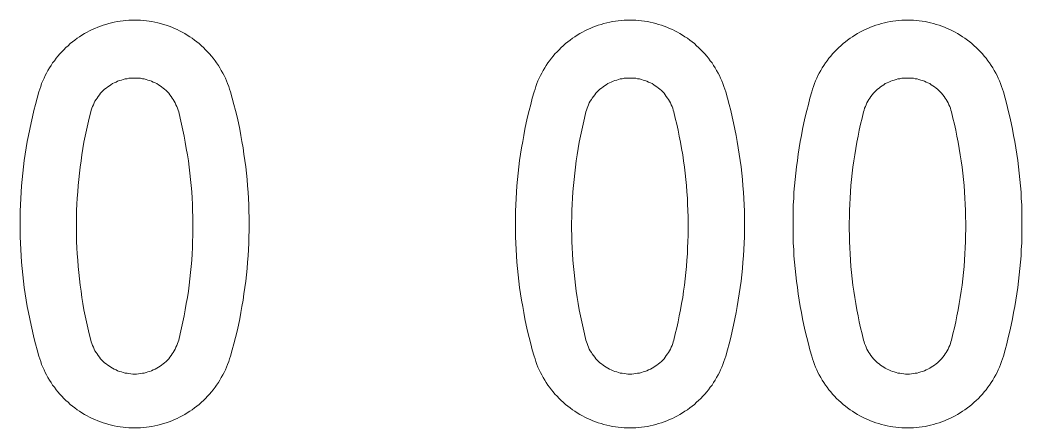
# Model space of a CAD drawing. Extents: x 0 to 420, y 0 to 297.
# Drawn here: x 146.63 to 176.71, y 189.93 to 202.16 of the extents above; entities that cross this region are included whole.
import ezdxf

# ---------------------------------------------------------------- set-up
doc = ezdxf.new("R2010")
doc.units = 0
doc.layers.add('L25', color=1, linetype='CONTINUOUS')

msp = doc.modelspace()

# ---------------------------------------------------------------- linework, layer by layer
at = {"layer": 'L25', "lineweight": 0}
for points in [[(152.948131, 192.081958), (153.002036, 192.263887), (153.049202, 192.445815), (153.096369, 192.634482), (153.143536, 192.823149), (153.183964, 193.005077), (153.224393, 193.193744), (153.258083, 193.382411), (153.291774, 193.571078), (153.325464, 193.759744), (153.352417, 193.948411), (153.379369, 194.137078), (153.406322, 194.325745), (153.426536, 194.514411), (153.44675, 194.703078), (153.460226, 194.898483), (153.473703, 195.08715), (153.487179, 195.275816), (153.500655, 195.464483), (153.500655, 195.659888), (153.507393, 195.848555), (153.507393, 196.037222), (153.507393, 196.232626), (153.500655, 196.421293), (153.500655, 196.616698), (153.487179, 196.805365), (153.473703, 196.994032), (153.460226, 197.182698), (153.44675, 197.378103), (153.426536, 197.56677), (153.406322, 197.755437), (153.379369, 197.944103), (153.352417, 198.13277), (153.325464, 198.321437), (153.291774, 198.510104), (153.258083, 198.69877), (153.224393, 198.887437), (153.183964, 199.076104), (153.143536, 199.258032), (153.096369, 199.446699), (153.049202, 199.628628), (153.002036, 199.817295), (152.948131, 199.999223), (152.921179, 200.086819), (152.894226, 200.167676), (152.860536, 200.248533), (152.826845, 200.32939), (152.793155, 200.410247), (152.759464, 200.491104), (152.719036, 200.565224), (152.671869, 200.646081), (152.63144, 200.7202), (152.584274, 200.794319), (152.530369, 200.868438), (152.483202, 200.935819), (152.429297, 201.009938), (152.375393, 201.077319), (152.31475, 201.137962), (152.260845, 201.205343), (152.200202, 201.265986), (152.132821, 201.333367), (152.072178, 201.387272), (152.004797, 201.447914), (151.937416, 201.501819), (151.870035, 201.555724), (151.795916, 201.609629), (151.721797, 201.656795), (151.647678, 201.703962), (151.573559, 201.751129), (151.49944, 201.791557), (151.418583, 201.831986), (151.344464, 201.872415), (151.263606, 201.906105), (151.182749, 201.939796), (151.101892, 201.973486), (151.014297, 202.000438), (150.93344, 202.027391), (150.845844, 202.054343), (150.764987, 202.074558), (150.677392, 202.094772), (150.589797, 202.108248), (150.508939, 202.121724), (150.421344, 202.1352), (150.333749, 202.141939), (150.246154, 202.148677), (150.158558, 202.155415), (150.070963, 202.155415), (149.983368, 202.155415), (149.895772, 202.148677), (149.808177, 202.141939), (149.720582, 202.1352), (149.632987, 202.121724), (149.545391, 202.108248), (149.457796, 202.094772), (149.376939, 202.074558), (149.289344, 202.054343), (149.208486, 202.027391), (149.120891, 202.000438), (149.040034, 201.973486), (148.959177, 201.939796), (148.87832, 201.906105), (148.797462, 201.872415), (148.716605, 201.831986), (148.642486, 201.791557), (148.561629, 201.751129), (148.48751, 201.703962), (148.413391, 201.656795), (148.34601, 201.609629), (148.271891, 201.555724), (148.20451, 201.501819), (148.137129, 201.447914), (148.069748, 201.387272), (148.002367, 201.333367), (147.941724, 201.265986), (147.881081, 201.205343), (147.820438, 201.137962), (147.766533, 201.077319), (147.712629, 201.009938), (147.658724, 200.935819), (147.604819, 200.868438), (147.557652, 200.794319), (147.510486, 200.7202), (147.463319, 200.646081), (147.42289, 200.565224), (147.382462, 200.491104), (147.348771, 200.410247), (147.308343, 200.32939), (147.274652, 200.248533), (147.2477, 200.167676), (147.220748, 200.086819), (147.193795, 199.999223), (147.13989, 199.817295), (147.092724, 199.628628), (147.045557, 199.446699), (146.99839, 199.258032), (146.957962, 199.076104), (146.917533, 198.887437), (146.883843, 198.69877), (146.843414, 198.510104), (146.816462, 198.321437), (146.782771, 198.13277), (146.755819, 197.944103), (146.735604, 197.755437), (146.71539, 197.56677), (146.695176, 197.378103), (146.674962, 197.182698), (146.661485, 196.994032), (146.648009, 196.805365), (146.641271, 196.616698), (146.634533, 196.421293), (146.634533, 196.232626), (146.627795, 196.037222), (146.634533, 195.848555), (146.634533, 195.659888), (146.641271, 195.464483), (146.648009, 195.275816), (146.661485, 195.08715), (146.674962, 194.898483), (146.695176, 194.703078), (146.71539, 194.514411), (146.735604, 194.325745), (146.755819, 194.137078), (146.782771, 193.948411), (146.816462, 193.759744), (146.843414, 193.571078), (146.883843, 193.382411), (146.917533, 193.193744), (146.957962, 193.005077), (146.99839, 192.823149), (147.045557, 192.634482), (147.092724, 192.445815), (147.13989, 192.263887), (147.193795, 192.081958), (147.220748, 191.994363), (147.2477, 191.913506), (147.274652, 191.832648), (147.308343, 191.751791), (147.348771, 191.670934), (147.382462, 191.590077), (147.42289, 191.515958), (147.463319, 191.435101), (147.510486, 191.360981), (147.557652, 191.286862), (147.604819, 191.212743), (147.658724, 191.145362), (147.712629, 191.071243), (147.766533, 191.003862), (147.820438, 190.936481), (147.881081, 190.875838), (147.941724, 190.808457), (148.002367, 190.747815), (148.069748, 190.69391), (148.137129, 190.633267), (148.20451, 190.579362), (148.271891, 190.525457), (148.34601, 190.471553), (148.413391, 190.424386), (148.48751, 190.377219), (148.561629, 190.330052), (148.642486, 190.289624), (148.716605, 190.249195), (148.797462, 190.208767), (148.87832, 190.175076), (148.959177, 190.141386), (149.040034, 190.107695), (149.120891, 190.080743), (149.208486, 190.05379), (149.289344, 190.026838), (149.376939, 190.006624), (149.457796, 189.986409), (149.545391, 189.972933), (149.632987, 189.959457), (149.720582, 189.945981), (149.808177, 189.939243), (149.895772, 189.932505), (149.983368, 189.925767), (150.070963, 189.925767), (150.158558, 189.925767), (150.246154, 189.932505), (150.333749, 189.939243), (150.421344, 189.945981), (150.508939, 189.959457), (150.589797, 189.972933), (150.677392, 189.986409), (150.764987, 190.006624), (150.845844, 190.026838), (150.93344, 190.05379), (151.014297, 190.080743), (151.101892, 190.107695), (151.182749, 190.141386), (151.263606, 190.175076), (151.344464, 190.208767), (151.418583, 190.249195), (151.49944, 190.289624), (151.573559, 190.330052), (151.647678, 190.377219), (151.721797, 190.424386), (151.795916, 190.471553), (151.870035, 190.525457), (151.937416, 190.579362), (152.004797, 190.633267), (152.072178, 190.69391), (152.132821, 190.747815), (152.200202, 190.808457), (152.260845, 190.875838), (152.31475, 190.936481), (152.375393, 191.003862), (152.429297, 191.071243), (152.483202, 191.145362), (152.530369, 191.212743), (152.584274, 191.286862), (152.63144, 191.360981), (152.671869, 191.435101), (152.719036, 191.515958), (152.759464, 191.590077), (152.793155, 191.670934), (152.826845, 191.751791), (152.860536, 191.832648), (152.894226, 191.913506), (152.921179, 191.994363), (152.948131, 192.081958)], [(167.819114, 192.081958), (167.873018, 192.263887), (167.920185, 192.445815), (167.967352, 192.634482), (168.014518, 192.823149), (168.054947, 193.005077), (168.095376, 193.193744), (168.129066, 193.382411), (168.162757, 193.571078), (168.196447, 193.759744), (168.223399, 193.948411), (168.250352, 194.137078), (168.277304, 194.325745), (168.297518, 194.514411), (168.317733, 194.703078), (168.331209, 194.898483), (168.351423, 195.08715), (168.358161, 195.275816), (168.371638, 195.464483), (168.378376, 195.659888), (168.378376, 195.848555), (168.378376, 196.037222), (168.378376, 196.232626), (168.378376, 196.421293), (168.371638, 196.616698), (168.358161, 196.805365), (168.351423, 196.994032), (168.331209, 197.182698), (168.317733, 197.378103), (168.297518, 197.56677), (168.277304, 197.755437), (168.250352, 197.944103), (168.223399, 198.13277), (168.196447, 198.321437), (168.162757, 198.510104), (168.129066, 198.69877), (168.095376, 198.887437), (168.054947, 199.076104), (168.014518, 199.258032), (167.967352, 199.446699), (167.920185, 199.628628), (167.873018, 199.817295), (167.819114, 199.999223), (167.792161, 200.086819), (167.765209, 200.167676), (167.731518, 200.248533), (167.704566, 200.32939), (167.664137, 200.410247), (167.630447, 200.491104), (167.590018, 200.565224), (167.542851, 200.646081), (167.502423, 200.7202), (167.455256, 200.794319), (167.40809, 200.868438), (167.354185, 200.935819), (167.30028, 201.009938), (167.246375, 201.077319), (167.185732, 201.137962), (167.131828, 201.205343), (167.071185, 201.265986), (167.003804, 201.333367), (166.943161, 201.387272), (166.87578, 201.447914), (166.808399, 201.501819), (166.741018, 201.555724), (166.666899, 201.609629), (166.59278, 201.656795), (166.518661, 201.703962), (166.444541, 201.751129), (166.370422, 201.791557), (166.289565, 201.831986), (166.215446, 201.872415), (166.134589, 201.906105), (166.053732, 201.939796), (165.972875, 201.973486), (165.885279, 202.000438), (165.804422, 202.027391), (165.723565, 202.054343), (165.63597, 202.074558), (165.548374, 202.094772), (165.467517, 202.108248), (165.379922, 202.121724), (165.292327, 202.1352), (165.204731, 202.141939), (165.117136, 202.148677), (165.029541, 202.155415), (164.941946, 202.155415), (164.85435, 202.155415), (164.766755, 202.148677), (164.67916, 202.141939), (164.591565, 202.1352), (164.503969, 202.121724), (164.416374, 202.108248), (164.335517, 202.094772), (164.247922, 202.074558), (164.160326, 202.054343), (164.079469, 202.027391), (163.991874, 202.000438), (163.911017, 201.973486), (163.830159, 201.939796), (163.749302, 201.906105), (163.668445, 201.872415), (163.587588, 201.831986), (163.513469, 201.791557), (163.43935, 201.751129), (163.358493, 201.703962), (163.284373, 201.656795), (163.216992, 201.609629), (163.142873, 201.555724), (163.075492, 201.501819), (163.008111, 201.447914), (162.94073, 201.387272), (162.873349, 201.333367), (162.812707, 201.265986), (162.752064, 201.205343), (162.691421, 201.137962), (162.637516, 201.077319), (162.583611, 201.009938), (162.529706, 200.935819), (162.475802, 200.868438), (162.428635, 200.794319), (162.381468, 200.7202), (162.334302, 200.646081), (162.293873, 200.565224), (162.253444, 200.491104), (162.219754, 200.410247), (162.179325, 200.32939), (162.145635, 200.248533), (162.118682, 200.167676), (162.09173, 200.086819), (162.064778, 199.999223), (162.010873, 199.817295), (161.963706, 199.628628), (161.91654, 199.446699), (161.869373, 199.258032), (161.828944, 199.076104), (161.788516, 198.887437), (161.754825, 198.69877), (161.721135, 198.510104), (161.687444, 198.321437), (161.653754, 198.13277), (161.626801, 197.944103), (161.606587, 197.755437), (161.586373, 197.56677), (161.566158, 197.378103), (161.545944, 197.182698), (161.532468, 196.994032), (161.52573, 196.805365), (161.512254, 196.616698), (161.505516, 196.421293), (161.505516, 196.232626), (161.505516, 196.037222), (161.505516, 195.848555), (161.505516, 195.659888), (161.512254, 195.464483), (161.52573, 195.275816), (161.532468, 195.08715), (161.545944, 194.898483), (161.566158, 194.703078), (161.586373, 194.514411), (161.606587, 194.325745), (161.626801, 194.137078), (161.653754, 193.948411), (161.687444, 193.759744), (161.721135, 193.571078), (161.754825, 193.382411), (161.788516, 193.193744), (161.828944, 193.005077), (161.869373, 192.823149), (161.91654, 192.634482), (161.963706, 192.445815), (162.010873, 192.263887), (162.064778, 192.081958), (162.09173, 191.994363), (162.118682, 191.913506), (162.145635, 191.832648), (162.179325, 191.751791), (162.219754, 191.670934), (162.253444, 191.590077), (162.293873, 191.515958), (162.334302, 191.435101), (162.381468, 191.360981), (162.428635, 191.286862), (162.475802, 191.212743), (162.529706, 191.145362), (162.583611, 191.071243), (162.637516, 191.003862), (162.691421, 190.936481), (162.752064, 190.875838), (162.812707, 190.808457), (162.873349, 190.747815), (162.94073, 190.69391), (163.008111, 190.633267), (163.075492, 190.579362), (163.142873, 190.525457), (163.216992, 190.471553), (163.284373, 190.424386), (163.358493, 190.377219), (163.43935, 190.330052), (163.513469, 190.289624), (163.587588, 190.249195), (163.668445, 190.208767), (163.749302, 190.175076), (163.830159, 190.141386), (163.911017, 190.107695), (163.991874, 190.080743), (164.079469, 190.05379), (164.160326, 190.026838), (164.247922, 190.006624), (164.335517, 189.986409), (164.416374, 189.972933), (164.503969, 189.959457), (164.591565, 189.945981), (164.67916, 189.939243), (164.766755, 189.932505), (164.85435, 189.925767), (164.941946, 189.925767), (165.029541, 189.925767), (165.117136, 189.932505), (165.204731, 189.939243), (165.292327, 189.945981), (165.379922, 189.959457), (165.467517, 189.972933), (165.548374, 189.986409), (165.63597, 190.006624), (165.723565, 190.026838), (165.804422, 190.05379), (165.885279, 190.080743), (165.972875, 190.107695), (166.053732, 190.141386), (166.134589, 190.175076), (166.215446, 190.208767), (166.289565, 190.249195), (166.370422, 190.289624), (166.444541, 190.330052), (166.518661, 190.377219), (166.59278, 190.424386), (166.666899, 190.471553), (166.741018, 190.525457), (166.808399, 190.579362), (166.87578, 190.633267), (166.943161, 190.69391), (167.003804, 190.747815), (167.071185, 190.808457), (167.131828, 190.875838), (167.185732, 190.936481), (167.246375, 191.003862), (167.30028, 191.071243), (167.354185, 191.145362), (167.40809, 191.212743), (167.455256, 191.286862), (167.502423, 191.360981), (167.542851, 191.435101), (167.590018, 191.515958), (167.630447, 191.590077), (167.664137, 191.670934), (167.704566, 191.751791), (167.731518, 191.832648), (167.765209, 191.913506), (167.792161, 191.994363), (167.819114, 192.081958)], [(176.154141, 192.081958), (176.208046, 192.263887), (176.255212, 192.445815), (176.302379, 192.634482), (176.349546, 192.823149), (176.389974, 193.005077), (176.430403, 193.193744), (176.464093, 193.382411), (176.497784, 193.571078), (176.531474, 193.759744), (176.558427, 193.948411), (176.585379, 194.137078), (176.612332, 194.325745), (176.632546, 194.514411), (176.65276, 194.703078), (176.672974, 194.898483), (176.686451, 195.08715), (176.693189, 195.275816), (176.706665, 195.464483), (176.713403, 195.659888), (176.713403, 195.848555), (176.713403, 196.037222), (176.713403, 196.232626), (176.713403, 196.421293), (176.706665, 196.616698), (176.693189, 196.805365), (176.686451, 196.994032), (176.672974, 197.182698), (176.65276, 197.378103), (176.632546, 197.56677), (176.612332, 197.755437), (176.585379, 197.944103), (176.558427, 198.13277), (176.531474, 198.321437), (176.497784, 198.510104), (176.464093, 198.69877), (176.430403, 198.887437), (176.389974, 199.076104), (176.349546, 199.258032), (176.302379, 199.446699), (176.255212, 199.628628), (176.208046, 199.817295), (176.154141, 199.999223), (176.127189, 200.086819), (176.100236, 200.167676), (176.073284, 200.248533), (176.039593, 200.32939), (175.999165, 200.410247), (175.965474, 200.491104), (175.925046, 200.565224), (175.877879, 200.646081), (175.83745, 200.7202), (175.790284, 200.794319), (175.743117, 200.868438), (175.689212, 200.935819), (175.635307, 201.009938), (175.581403, 201.077319), (175.527498, 201.137962), (175.466855, 201.205343), (175.406212, 201.265986), (175.338831, 201.333367), (175.278188, 201.387272), (175.210807, 201.447914), (175.143426, 201.501819), (175.076045, 201.555724), (175.001926, 201.609629), (174.927807, 201.656795), (174.860426, 201.703962), (174.779569, 201.751129), (174.70545, 201.791557), (174.624593, 201.831986), (174.550474, 201.872415), (174.469616, 201.906105), (174.388759, 201.939796), (174.307902, 201.973486), (174.227045, 202.000438), (174.13945, 202.027391), (174.058592, 202.054343), (173.970997, 202.074558), (173.883402, 202.094772), (173.802545, 202.108248), (173.714949, 202.121724), (173.627354, 202.1352), (173.539759, 202.141939), (173.452164, 202.148677), (173.364568, 202.155415), (173.276973, 202.155415), (173.189378, 202.155415), (173.101782, 202.148677), (173.014187, 202.141939), (172.926592, 202.1352), (172.838997, 202.121724), (172.751401, 202.108248), (172.670544, 202.094772), (172.582949, 202.074558), (172.495354, 202.054343), (172.414496, 202.027391), (172.326901, 202.000438), (172.246044, 201.973486), (172.165187, 201.939796), (172.08433, 201.906105), (172.003472, 201.872415), (171.922615, 201.831986), (171.848496, 201.791557), (171.774377, 201.751129), (171.69352, 201.703962), (171.626139, 201.656795), (171.55202, 201.609629), (171.477901, 201.555724), (171.41052, 201.501819), (171.343139, 201.447914), (171.275758, 201.387272), (171.215115, 201.333367), (171.147734, 201.265986), (171.087091, 201.205343), (171.026448, 201.137962), (170.972543, 201.077319), (170.918639, 201.009938), (170.864734, 200.935819), (170.810829, 200.868438), (170.763662, 200.794319), (170.716496, 200.7202), (170.676067, 200.646081), (170.6289, 200.565224), (170.588472, 200.491104), (170.554781, 200.410247), (170.514353, 200.32939), (170.480662, 200.248533), (170.45371, 200.167676), (170.426758, 200.086819), (170.399805, 199.999223), (170.3459, 199.817295), (170.298734, 199.628628), (170.251567, 199.446699), (170.2044, 199.258032), (170.163972, 199.076104), (170.123543, 198.887437), (170.089853, 198.69877), (170.056162, 198.510104), (170.022472, 198.321437), (169.995519, 198.13277), (169.968567, 197.944103), (169.941614, 197.755437), (169.9214, 197.56677), (169.901186, 197.378103), (169.880972, 197.182698), (169.867495, 196.994032), (169.860757, 196.805365), (169.847281, 196.616698), (169.840543, 196.421293), (169.840543, 196.232626), (169.840543, 196.037222), (169.840543, 195.848555), (169.840543, 195.659888), (169.847281, 195.464483), (169.860757, 195.275816), (169.867495, 195.08715), (169.880972, 194.898483), (169.901186, 194.703078), (169.9214, 194.514411), (169.941614, 194.325745), (169.968567, 194.137078), (169.995519, 193.948411), (170.022472, 193.759744), (170.056162, 193.571078), (170.089853, 193.382411), (170.123543, 193.193744), (170.163972, 193.005077), (170.2044, 192.823149), (170.251567, 192.634482), (170.298734, 192.445815), (170.3459, 192.263887), (170.399805, 192.081958), (170.426758, 191.994363), (170.45371, 191.913506), (170.480662, 191.832648), (170.514353, 191.751791), (170.554781, 191.670934), (170.588472, 191.590077), (170.6289, 191.515958), (170.676067, 191.435101), (170.716496, 191.360981), (170.763662, 191.286862), (170.810829, 191.212743), (170.864734, 191.145362), (170.918639, 191.071243), (170.972543, 191.003862), (171.026448, 190.936481), (171.087091, 190.875838), (171.147734, 190.808457), (171.215115, 190.747815), (171.275758, 190.69391), (171.343139, 190.633267), (171.41052, 190.579362), (171.477901, 190.525457), (171.55202, 190.471553), (171.626139, 190.424386), (171.69352, 190.377219), (171.774377, 190.330052), (171.848496, 190.289624), (171.922615, 190.249195), (172.003472, 190.208767), (172.08433, 190.175076), (172.165187, 190.141386), (172.246044, 190.107695), (172.326901, 190.080743), (172.414496, 190.05379), (172.495354, 190.026838), (172.582949, 190.006624), (172.670544, 189.986409), (172.751401, 189.972933), (172.838997, 189.959457), (172.926592, 189.945981), (173.014187, 189.939243), (173.101782, 189.932505), (173.189378, 189.925767), (173.276973, 189.925767), (173.364568, 189.925767), (173.452164, 189.932505), (173.539759, 189.939243), (173.627354, 189.945981), (173.714949, 189.959457), (173.802545, 189.972933), (173.883402, 189.986409), (173.970997, 190.006624), (174.058592, 190.026838), (174.13945, 190.05379), (174.227045, 190.080743), (174.307902, 190.107695), (174.388759, 190.141386), (174.469616, 190.175076), (174.550474, 190.208767), (174.624593, 190.249195), (174.70545, 190.289624), (174.779569, 190.330052), (174.860426, 190.377219), (174.927807, 190.424386), (175.001926, 190.471553), (175.076045, 190.525457), (175.143426, 190.579362), (175.210807, 190.633267), (175.278188, 190.69391), (175.338831, 190.747815), (175.406212, 190.808457), (175.466855, 190.875838), (175.527498, 190.936481), (175.581403, 191.003862), (175.635307, 191.071243), (175.689212, 191.145362), (175.743117, 191.212743), (175.790284, 191.286862), (175.83745, 191.360981), (175.877879, 191.435101), (175.925046, 191.515958), (175.965474, 191.590077), (175.999165, 191.670934), (176.039593, 191.751791), (176.073284, 191.832648), (176.100236, 191.913506), (176.127189, 191.994363), (176.154141, 192.081958)], [(151.39163, 192.560363), (151.432059, 192.742292), (151.479226, 192.92422), (151.519654, 193.106149), (151.553345, 193.288078), (151.587035, 193.470006), (151.620726, 193.658673), (151.654416, 193.840602), (151.681368, 194.02253), (151.708321, 194.211197), (151.728535, 194.393126), (151.748749, 194.581792), (151.768964, 194.770459), (151.78244, 194.952388), (151.795916, 195.141055), (151.802654, 195.329721), (151.809392, 195.51165), (151.81613, 195.700317), (151.81613, 195.888983), (151.81613, 196.070912), (151.81613, 196.259579), (151.809392, 196.448246), (151.802654, 196.636912), (151.795916, 196.818841), (151.78244, 197.007508), (151.768964, 197.196174), (151.748749, 197.378103), (151.728535, 197.56677), (151.708321, 197.748699), (151.681368, 197.937365), (151.654416, 198.119294), (151.620726, 198.301223), (151.587035, 198.489889), (151.553345, 198.671818), (151.519654, 198.853747), (151.479226, 199.035675), (151.432059, 199.217604), (151.39163, 199.399533), (151.371416, 199.453437), (151.35794, 199.51408), (151.337725, 199.567985), (151.310773, 199.615152), (151.283821, 199.669056), (151.256868, 199.722961), (151.229916, 199.770128), (151.196225, 199.817295), (151.162535, 199.864461), (151.128844, 199.911628), (151.095154, 199.958795), (151.054725, 199.999223), (151.014297, 200.039652), (150.96713, 200.08008), (150.926701, 200.113771), (150.879535, 200.1542), (150.832368, 200.18789), (150.785201, 200.214842), (150.731297, 200.248533), (150.68413, 200.275485), (150.630225, 200.2957), (150.57632, 200.322652), (150.522416, 200.342866), (150.468511, 200.356342), (150.414606, 200.376557), (150.353963, 200.390033), (150.300058, 200.396771), (150.246154, 200.410247), (150.185511, 200.416985), (150.124868, 200.416985), (150.070963, 200.416985), (150.01032, 200.416985), (149.956415, 200.416985), (149.895772, 200.410247), (149.841868, 200.396771), (149.781225, 200.390033), (149.72732, 200.376557), (149.673415, 200.356342), (149.612772, 200.342866), (149.558868, 200.322652), (149.511701, 200.2957), (149.457796, 200.275485), (149.403891, 200.248533), (149.356725, 200.214842), (149.309558, 200.18789), (149.262391, 200.1542), (149.215225, 200.113771), (149.168058, 200.08008), (149.127629, 200.039652), (149.087201, 199.999223), (149.046772, 199.958795), (149.013082, 199.911628), (148.972653, 199.864461), (148.938963, 199.817295), (148.91201, 199.770128), (148.87832, 199.722961), (148.851367, 199.669056), (148.831153, 199.615152), (148.804201, 199.567985), (148.783986, 199.51408), (148.763772, 199.453437), (148.750296, 199.399533), (148.703129, 199.217604), (148.662701, 199.035675), (148.622272, 198.853747), (148.581843, 198.671818), (148.548153, 198.489889), (148.514462, 198.301223), (148.48751, 198.119294), (148.460558, 197.937365), (148.433605, 197.748699), (148.413391, 197.56677), (148.393177, 197.378103), (148.372962, 197.196174), (148.359486, 197.007508), (148.34601, 196.818841), (148.332534, 196.636912), (148.325796, 196.448246), (148.325796, 196.259579), (148.319058, 196.070912), (148.319058, 195.888983), (148.325796, 195.700317), (148.325796, 195.51165), (148.332534, 195.329721), (148.34601, 195.141055), (148.359486, 194.952388), (148.372962, 194.770459), (148.393177, 194.581792), (148.413391, 194.393126), (148.433605, 194.211197), (148.460558, 194.02253), (148.48751, 193.840602), (148.514462, 193.658673), (148.548153, 193.470006), (148.581843, 193.288078), (148.622272, 193.106149), (148.662701, 192.92422), (148.703129, 192.742292), (148.750296, 192.560363), (148.763772, 192.506458), (148.783986, 192.452553), (148.804201, 192.398649), (148.831153, 192.344744), (148.851367, 192.290839), (148.87832, 192.236934), (148.91201, 192.189768), (148.938963, 192.142601), (148.972653, 192.095434), (149.013082, 192.048267), (149.046772, 192.001101), (149.087201, 191.960672), (149.127629, 191.920244), (149.168058, 191.879815), (149.215225, 191.846125), (149.262391, 191.805696), (149.309558, 191.778744), (149.356725, 191.745053), (149.403891, 191.718101), (149.457796, 191.691148), (149.511701, 191.664196), (149.558868, 191.637244), (149.612772, 191.617029), (149.673415, 191.603553), (149.72732, 191.583339), (149.781225, 191.569863), (149.841868, 191.563124), (149.895772, 191.556386), (149.956415, 191.549648), (150.01032, 191.54291), (150.070963, 191.54291), (150.124868, 191.54291), (150.185511, 191.549648), (150.246154, 191.556386), (150.300058, 191.563124), (150.353963, 191.569863), (150.414606, 191.583339), (150.468511, 191.603553), (150.522416, 191.617029), (150.57632, 191.637244), (150.630225, 191.664196), (150.68413, 191.691148), (150.731297, 191.718101), (150.785201, 191.745053), (150.832368, 191.778744), (150.879535, 191.805696), (150.926701, 191.846125), (150.96713, 191.879815), (151.014297, 191.920244), (151.054725, 191.960672), (151.095154, 192.001101), (151.128844, 192.048267), (151.162535, 192.095434), (151.196225, 192.142601), (151.229916, 192.189768), (151.256868, 192.236934), (151.283821, 192.290839), (151.310773, 192.344744), (151.337725, 192.398649), (151.35794, 192.452553), (151.371416, 192.506458), (151.39163, 192.560363)], [(166.262613, 192.560363), (166.303041, 192.742292), (166.350208, 192.92422), (166.390637, 193.106149), (166.424327, 193.288078), (166.458018, 193.470006), (166.491708, 193.658673), (166.525399, 193.840602), (166.552351, 194.02253), (166.579303, 194.211197), (166.599518, 194.393126), (166.619732, 194.581792), (166.639946, 194.770459), (166.653423, 194.952388), (166.666899, 195.141055), (166.673637, 195.329721), (166.680375, 195.51165), (166.687113, 195.700317), (166.693851, 195.888983), (166.693851, 196.070912), (166.687113, 196.259579), (166.680375, 196.448246), (166.673637, 196.636912), (166.666899, 196.818841), (166.653423, 197.007508), (166.639946, 197.196174), (166.619732, 197.378103), (166.599518, 197.56677), (166.579303, 197.748699), (166.552351, 197.937365), (166.525399, 198.119294), (166.491708, 198.301223), (166.458018, 198.489889), (166.424327, 198.671818), (166.390637, 198.853747), (166.350208, 199.035675), (166.303041, 199.217604), (166.262613, 199.399533), (166.242399, 199.453437), (166.228922, 199.51408), (166.208708, 199.567985), (166.181756, 199.615152), (166.161541, 199.669056), (166.127851, 199.722961), (166.100898, 199.770128), (166.067208, 199.817295), (166.033518, 199.864461), (165.999827, 199.911628), (165.966137, 199.958795), (165.925708, 199.999223), (165.885279, 200.039652), (165.838113, 200.08008), (165.797684, 200.113771), (165.750517, 200.1542), (165.703351, 200.18789), (165.656184, 200.214842), (165.609017, 200.248533), (165.555113, 200.275485), (165.501208, 200.2957), (165.447303, 200.322652), (165.393398, 200.342866), (165.339493, 200.356342), (165.285589, 200.376557), (165.231684, 200.390033), (165.171041, 200.396771), (165.117136, 200.410247), (165.056493, 200.416985), (164.99585, 200.416985), (164.941946, 200.416985), (164.881303, 200.416985), (164.827398, 200.416985), (164.766755, 200.410247), (164.71285, 200.396771), (164.652207, 200.390033), (164.598303, 200.376557), (164.544398, 200.356342), (164.490493, 200.342866), (164.436588, 200.322652), (164.382683, 200.2957), (164.328779, 200.275485), (164.274874, 200.248533), (164.227707, 200.214842), (164.180541, 200.18789), (164.133374, 200.1542), (164.086207, 200.113771), (164.03904, 200.08008), (163.998612, 200.039652), (163.958183, 199.999223), (163.917755, 199.958795), (163.884064, 199.911628), (163.843636, 199.864461), (163.809945, 199.817295), (163.782993, 199.770128), (163.749302, 199.722961), (163.72235, 199.669056), (163.702136, 199.615152), (163.675183, 199.567985), (163.654969, 199.51408), (163.634755, 199.453437), (163.621278, 199.399533), (163.574112, 199.217604), (163.533683, 199.035675), (163.493255, 198.853747), (163.459564, 198.671818), (163.419135, 198.489889), (163.385445, 198.301223), (163.358493, 198.119294), (163.33154, 197.937365), (163.304588, 197.748699), (163.284373, 197.56677), (163.264159, 197.378103), (163.243945, 197.196174), (163.230469, 197.007508), (163.216992, 196.818841), (163.210254, 196.636912), (163.196778, 196.448246), (163.196778, 196.259579), (163.19004, 196.070912), (163.19004, 195.888983), (163.196778, 195.700317), (163.196778, 195.51165), (163.210254, 195.329721), (163.216992, 195.141055), (163.230469, 194.952388), (163.243945, 194.770459), (163.264159, 194.581792), (163.284373, 194.393126), (163.304588, 194.211197), (163.33154, 194.02253), (163.358493, 193.840602), (163.385445, 193.658673), (163.419135, 193.470006), (163.459564, 193.288078), (163.493255, 193.106149), (163.533683, 192.92422), (163.574112, 192.742292), (163.621278, 192.560363), (163.634755, 192.506458), (163.654969, 192.452553), (163.675183, 192.398649), (163.702136, 192.344744), (163.72235, 192.290839), (163.749302, 192.236934), (163.782993, 192.189768), (163.809945, 192.142601), (163.843636, 192.095434), (163.884064, 192.048267), (163.917755, 192.001101), (163.958183, 191.960672), (163.998612, 191.920244), (164.03904, 191.879815), (164.086207, 191.846125), (164.133374, 191.805696), (164.180541, 191.778744), (164.227707, 191.745053), (164.274874, 191.718101), (164.328779, 191.691148), (164.382683, 191.664196), (164.436588, 191.637244), (164.490493, 191.617029), (164.544398, 191.603553), (164.598303, 191.583339), (164.652207, 191.569863), (164.71285, 191.563124), (164.766755, 191.556386), (164.827398, 191.549648), (164.881303, 191.54291), (164.941946, 191.54291), (164.99585, 191.54291), (165.056493, 191.549648), (165.117136, 191.556386), (165.171041, 191.563124), (165.231684, 191.569863), (165.285589, 191.583339), (165.339493, 191.603553), (165.393398, 191.617029), (165.447303, 191.637244), (165.501208, 191.664196), (165.555113, 191.691148), (165.609017, 191.718101), (165.656184, 191.745053), (165.703351, 191.778744), (165.750517, 191.805696), (165.797684, 191.846125), (165.838113, 191.879815), (165.885279, 191.920244), (165.925708, 191.960672), (165.966137, 192.001101), (165.999827, 192.048267), (166.033518, 192.095434), (166.067208, 192.142601), (166.100898, 192.189768), (166.127851, 192.236934), (166.161541, 192.290839), (166.181756, 192.344744), (166.208708, 192.398649), (166.228922, 192.452553), (166.242399, 192.506458), (166.262613, 192.560363)], [(174.59764, 192.560363), (174.638069, 192.742292), (174.685236, 192.92422), (174.725664, 193.106149), (174.759355, 193.288078), (174.799783, 193.470006), (174.826736, 193.658673), (174.860426, 193.840602), (174.887378, 194.02253), (174.914331, 194.211197), (174.934545, 194.393126), (174.954759, 194.581792), (174.974974, 194.770459), (174.98845, 194.952388), (175.001926, 195.141055), (175.008664, 195.329721), (175.02214, 195.51165), (175.02214, 195.700317), (175.028879, 195.888983), (175.028879, 196.070912), (175.02214, 196.259579), (175.02214, 196.448246), (175.008664, 196.636912), (175.001926, 196.818841), (174.98845, 197.007508), (174.974974, 197.196174), (174.954759, 197.378103), (174.934545, 197.56677), (174.914331, 197.748699), (174.887378, 197.937365), (174.860426, 198.119294), (174.826736, 198.301223), (174.799783, 198.489889), (174.759355, 198.671818), (174.725664, 198.853747), (174.685236, 199.035675), (174.638069, 199.217604), (174.59764, 199.399533), (174.577426, 199.453437), (174.56395, 199.51408), (174.543735, 199.567985), (174.516783, 199.615152), (174.496569, 199.669056), (174.469616, 199.722961), (174.435926, 199.770128), (174.408974, 199.817295), (174.375283, 199.864461), (174.334854, 199.911628), (174.301164, 199.958795), (174.260735, 199.999223), (174.220307, 200.039652), (174.179878, 200.08008), (174.132711, 200.113771), (174.085545, 200.1542), (174.038378, 200.18789), (173.991211, 200.214842), (173.944045, 200.248533), (173.89014, 200.275485), (173.836235, 200.2957), (173.78233, 200.322652), (173.728426, 200.342866), (173.674521, 200.356342), (173.620616, 200.376557), (173.566711, 200.390033), (173.506068, 200.396771), (173.452164, 200.410247), (173.391521, 200.416985), (173.337616, 200.416985), (173.276973, 200.416985), (173.21633, 200.416985), (173.162425, 200.416985), (173.101782, 200.410247), (173.047878, 200.396771), (172.987235, 200.390033), (172.93333, 200.376557), (172.879425, 200.356342), (172.82552, 200.342866), (172.771616, 200.322652), (172.717711, 200.2957), (172.663806, 200.275485), (172.609901, 200.248533), (172.562735, 200.214842), (172.515568, 200.18789), (172.468401, 200.1542), (172.421235, 200.113771), (172.374068, 200.08008), (172.333639, 200.039652), (172.293211, 199.999223), (172.252782, 199.958795), (172.219092, 199.911628), (172.178663, 199.864461), (172.144973, 199.817295), (172.11802, 199.770128), (172.08433, 199.722961), (172.057377, 199.669056), (172.037163, 199.615152), (172.010211, 199.567985), (171.989996, 199.51408), (171.97652, 199.453437), (171.956306, 199.399533), (171.915877, 199.217604), (171.868711, 199.035675), (171.828282, 198.853747), (171.794591, 198.671818), (171.754163, 198.489889), (171.72721, 198.301223), (171.69352, 198.119294), (171.666568, 197.937365), (171.639615, 197.748699), (171.619401, 197.56677), (171.599187, 197.378103), (171.578972, 197.196174), (171.565496, 197.007508), (171.55202, 196.818841), (171.545282, 196.636912), (171.531806, 196.448246), (171.531806, 196.259579), (171.525067, 196.070912), (171.525067, 195.888983), (171.531806, 195.700317), (171.531806, 195.51165), (171.545282, 195.329721), (171.55202, 195.141055), (171.565496, 194.952388), (171.578972, 194.770459), (171.599187, 194.581792), (171.619401, 194.393126), (171.639615, 194.211197), (171.666568, 194.02253), (171.69352, 193.840602), (171.72721, 193.658673), (171.754163, 193.470006), (171.794591, 193.288078), (171.828282, 193.106149), (171.868711, 192.92422), (171.915877, 192.742292), (171.956306, 192.560363), (171.97652, 192.506458), (171.989996, 192.452553), (172.010211, 192.398649), (172.037163, 192.344744), (172.057377, 192.290839), (172.08433, 192.236934), (172.11802, 192.189768), (172.144973, 192.142601), (172.178663, 192.095434), (172.219092, 192.048267), (172.252782, 192.001101), (172.293211, 191.960672), (172.333639, 191.920244), (172.374068, 191.879815), (172.421235, 191.846125), (172.468401, 191.805696), (172.515568, 191.778744), (172.562735, 191.745053), (172.609901, 191.718101), (172.663806, 191.691148), (172.717711, 191.664196), (172.771616, 191.637244), (172.82552, 191.617029), (172.879425, 191.603553), (172.93333, 191.583339), (172.987235, 191.569863), (173.047878, 191.563124), (173.101782, 191.556386), (173.162425, 191.549648), (173.21633, 191.54291), (173.276973, 191.54291), (173.337616, 191.54291), (173.391521, 191.549648), (173.452164, 191.556386), (173.506068, 191.563124), (173.566711, 191.569863), (173.620616, 191.583339), (173.674521, 191.603553), (173.728426, 191.617029), (173.78233, 191.637244), (173.836235, 191.664196), (173.89014, 191.691148), (173.944045, 191.718101), (173.991211, 191.745053), (174.038378, 191.778744), (174.085545, 191.805696), (174.132711, 191.846125), (174.179878, 191.879815), (174.220307, 191.920244), (174.260735, 191.960672), (174.301164, 192.001101), (174.334854, 192.048267), (174.375283, 192.095434), (174.408974, 192.142601), (174.435926, 192.189768), (174.469616, 192.236934), (174.496569, 192.290839), (174.516783, 192.344744), (174.543735, 192.398649), (174.56395, 192.452553), (174.577426, 192.506458), (174.59764, 192.560363)]]:
    msp.add_lwpolyline(points, close=True, dxfattribs=at)

doc.saveas('drawing.dxf')
